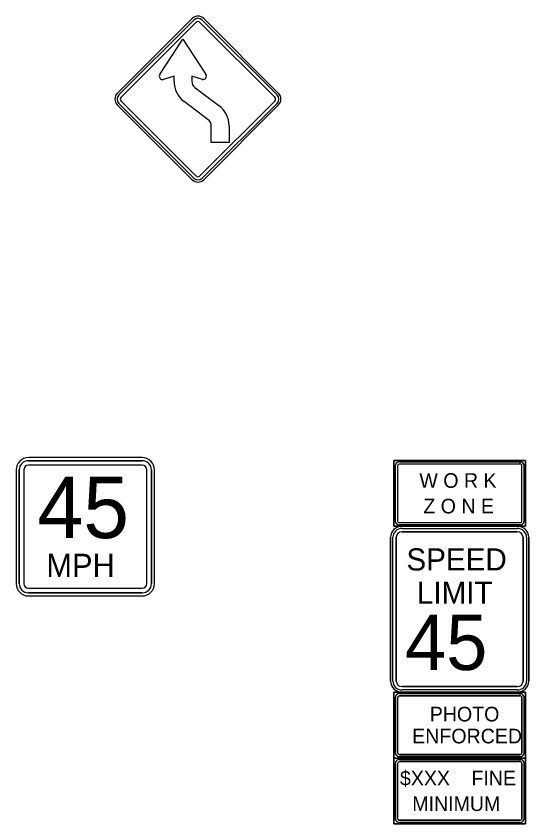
# Model space of a CAD drawing. Extents: x 2264630 to 2268412, y -3124348 to -3122705.
# Drawn here: x 2264630.3 to 2264741.5, y -3123697.2 to -3123522 of the extents above; entities that cross this region are included whole.
import ezdxf

# ---------------------------------------------------------------- set-up
doc = ezdxf.new("R2010")
doc.units = 0
doc.layers.add('ST_Pr_Sign', color=7, linetype='Continuous')

msp = doc.modelspace()

# ---------------------------------------------------------------- linework, layer by layer
at = {"layer": 'ST_Pr_Sign'}
for p, q in [((2264652.27, -3123538.71), (2264668.51, -3123522.47)), ((2264652.27, -3123538.71), (2264668.51, -3123522.47)), ((2264671, -3123522.47), (2264687.24, -3123538.71)), ((2264671, -3123522.47), (2264687.24, -3123538.71)), ((2264668.83, -3123522.8), (2264652.6, -3123539.03)), ((2264652.6, -3123539.03), (2264668.83, -3123522.8)), ((2264653.1, -3123539.53), (2264669.33, -3123523.3)), ((2264669.33, -3123523.3), (2264653.1, -3123539.53)), ((2264670.18, -3123523.3), (2264686.41, -3123539.53)), ((2264686.41, -3123539.53), (2264670.18, -3123523.3)), ((2264686.91, -3123539.03), (2264670.68, -3123522.8)), ((2264670.68, -3123522.8), (2264686.91, -3123539.03)), ((2264669.09, -3123537.42), (2264674.31, -3123541.34)), ((2264668.51, -3123557.44), (2264652.27, -3123541.2)), ((2264668.51, -3123557.44), (2264652.27, -3123541.2)), ((2264652.6, -3123540.88), (2264668.83, -3123557.11)), ((2264668.83, -3123557.11), (2264652.6, -3123540.88)), ((2264669.33, -3123556.61), (2264653.1, -3123540.38)), ((2264653.1, -3123540.38), (2264669.33, -3123556.61)), ((2264671.99, -3123544.43), (2264666.77, -3123540.5)), ((2264686.41, -3123540.38), (2264670.18, -3123556.61)), ((2264670.18, -3123556.61), (2264686.41, -3123540.38)), ((2264670.68, -3123557.11), (2264686.91, -3123540.88)), ((2264686.91, -3123540.88), (2264670.68, -3123557.11)), ((2264687.24, -3123541.2), (2264671, -3123557.44)), ((2264687.24, -3123541.2), (2264671, -3123557.44)), ((2264676.52, -3123545.75), (2264676.52, -3123549.34)), ((2264657.66, -3123617.73), (2264632.99, -3123617.73)), ((2264632.99, -3123618.4), (2264657.66, -3123618.4)), ((2264657.66, -3123618.4), (2264632.99, -3123618.4)), ((2264739.63, -3123618.63), (2264713.44, -3123618.63)), ((2264739.63, -3123618.63), (2264739.63, -3123618.33)), ((2264739.63, -3123618.33), (2264739.63, -3123618.63)), ((2264739.63, -3123619.13), (2264739.63, -3123618.63)), ((2264739.63, -3123619.13), (2264739.63, -3123618.63)), ((2264630.33, -3123620.4), (2264630.33, -3123645.07)), ((2264630.99, -3123645.07), (2264630.99, -3123620.4)), ((2264630.99, -3123620.4), (2264630.99, -3123645.07)), ((2264631.99, -3123620.4), (2264631.99, -3123645.07)), ((2264631.99, -3123620.4), (2264631.99, -3123645.07)), ((2264657.66, -3123619.4), (2264632.99, -3123619.4)), ((2264657.66, -3123619.4), (2264632.99, -3123619.4)), ((2264658.66, -3123645.07), (2264658.66, -3123620.4)), ((2264658.66, -3123645.07), (2264658.66, -3123620.4)), ((2264659.66, -3123620.4), (2264659.66, -3123645.07)), ((2264659.66, -3123645.07), (2264659.66, -3123620.4)), ((2264660.33, -3123645.07), (2264660.33, -3123620.4)), ((2264712.54, -3123619.52), (2264712.54, -3123631.43)), ((2264740.52, -3123631.43), (2264740.52, -3123619.52)), ((2264713.44, -3123632.32), (2264739.63, -3123632.32)), ((2264714.03, -3123632.62), (2264739.03, -3123632.62)), ((2264739.03, -3123632.62), (2264714.03, -3123632.62)), ((2264714.03, -3123633.1), (2264739.03, -3123633.1)), ((2264714.03, -3123633.1), (2264739.03, -3123633.1)), ((2264714.03, -3123633.82), (2264739.03, -3123633.82)), ((2264739.03, -3123633.82), (2264714.03, -3123633.82)), ((2264711.53, -3123666.22), (2264711.53, -3123635.02)), ((2264711.53, -3123635.02), (2264711.53, -3123666.22)), ((2264712.03, -3123666.22), (2264712.03, -3123635.02)), ((2264712.03, -3123666.22), (2264712.03, -3123635.02)), ((2264712.78, -3123666.22), (2264712.78, -3123635.02)), ((2264712.78, -3123635.02), (2264712.78, -3123666.22)), ((2264740.28, -3123635.02), (2264740.28, -3123666.22)), ((2264740.28, -3123666.22), (2264740.28, -3123635.02)), ((2264741.03, -3123635.02), (2264741.03, -3123666.22)), ((2264741.03, -3123635.02), (2264741.03, -3123666.22)), ((2264741.53, -3123635.02), (2264741.53, -3123666.22)), ((2264741.53, -3123666.22), (2264741.53, -3123635.02)), ((2264632.99, -3123646.07), (2264657.66, -3123646.07)), ((2264632.99, -3123646.07), (2264657.66, -3123646.07)), ((2264657.66, -3123647.07), (2264632.99, -3123647.07)), ((2264632.99, -3123647.07), (2264657.66, -3123647.07)), ((2264632.99, -3123647.73), (2264657.66, -3123647.73)), ((2264739.03, -3123667.42), (2264714.03, -3123667.42)), ((2264714.03, -3123667.42), (2264739.03, -3123667.42)), ((2264739.03, -3123668.14), (2264714.03, -3123668.14)), ((2264739.03, -3123668.14), (2264714.03, -3123668.14)), ((2264712.54, -3123669.81), (2264712.54, -3123681.72)), ((2264739.63, -3123668.92), (2264713.44, -3123668.92)), ((2264739.03, -3123668.62), (2264714.03, -3123668.62)), ((2264714.03, -3123668.62), (2264739.03, -3123668.62)), ((2264739.63, -3123668.92), (2264739.63, -3123668.62)), ((2264739.63, -3123668.62), (2264739.63, -3123668.92)), ((2264739.63, -3123669.41), (2264739.63, -3123668.92)), ((2264740.52, -3123681.72), (2264740.52, -3123669.81)), ((2264713.44, -3123682.61), (2264739.63, -3123682.61)), ((2264739.63, -3123683.2), (2264713.44, -3123683.2)), ((2264739.63, -3123683.2), (2264739.63, -3123682.91)), ((2264739.63, -3123682.91), (2264739.63, -3123683.2)), ((2264739.63, -3123683.7), (2264739.63, -3123683.2)), ((2264712.54, -3123684.1), (2264712.54, -3123696)), ((2264740.52, -3123696), (2264740.52, -3123684.1)), ((2264713.44, -3123696.89), (2264739.63, -3123696.89))]:
    msp.add_line(p, q, dxfattribs=at)
for points in [[(2264661.58, -3123534.48), (2264666.5, -3123526.98), (2264671.4, -3123534.48)], [(2264664.57, -3123536.09), (2264664.57, -3123534.99), (2264662.29, -3123535.69)], [(2264670.71, -3123535.67), (2264668.43, -3123534.99), (2264668.43, -3123536.09)], [(2264676.52, -3123549.34), (2264672.65, -3123549.34), (2264672.65, -3123545.75)], [(2264739.63, -3123618.33), (2264740.82, -3123618.33), (2264740.82, -3123632.62), (2264712.24, -3123632.62)], [(2264712.24, -3123632.62), (2264712.24, -3123618.33), (2264739.63, -3123618.33)], [(2264712.24, -3123632.62), (2264740.82, -3123632.62), (2264740.82, -3123618.33), (2264712.24, -3123618.33), (2264712.24, -3123632.62), (2264712.24, -3123632.62)], [(2264713.44, -3123618.63), (2264739.63, -3123618.63)], [(2264712.54, -3123631.43), (2264712.54, -3123619.52)], [(2264713.04, -3123619.52), (2264713.04, -3123631.43)], [(2264739.63, -3123619.13), (2264713.44, -3123619.13)], [(2264740.02, -3123631.43), (2264740.02, -3123619.52)], [(2264740.52, -3123619.52), (2264740.52, -3123631.43)], [(2264713.44, -3123631.83), (2264739.63, -3123631.83)], [(2264739.63, -3123632.32), (2264713.44, -3123632.32)], [(2264739.63, -3123668.62), (2264740.82, -3123668.62), (2264740.82, -3123682.91), (2264712.24, -3123682.91)], [(2264712.24, -3123682.91), (2264712.24, -3123668.62), (2264739.63, -3123668.62)], [(2264712.24, -3123682.91), (2264740.82, -3123682.91), (2264740.82, -3123668.62), (2264712.24, -3123668.62), (2264712.24, -3123682.91), (2264712.24, -3123682.91)], [(2264712.54, -3123681.72), (2264712.54, -3123669.81)], [(2264713.04, -3123669.81), (2264713.04, -3123681.72)], [(2264713.04, -3123681.72), (2264713.04, -3123669.81)], [(2264713.44, -3123668.92), (2264739.63, -3123668.92)], [(2264739.63, -3123669.41), (2264713.44, -3123669.41)], [(2264713.44, -3123669.41), (2264739.63, -3123669.41)], [(2264740.02, -3123681.72), (2264740.02, -3123669.81)], [(2264740.02, -3123669.81), (2264740.02, -3123681.72)], [(2264740.52, -3123669.81), (2264740.52, -3123681.72)], [(2264713.44, -3123682.11), (2264739.63, -3123682.11)], [(2264739.63, -3123682.11), (2264713.44, -3123682.11)], [(2264739.63, -3123682.91), (2264740.82, -3123682.91), (2264740.82, -3123697.19), (2264712.24, -3123697.19)], [(2264712.24, -3123697.19), (2264712.24, -3123682.91), (2264739.63, -3123682.91)], [(2264712.24, -3123697.19), (2264740.82, -3123697.19), (2264740.82, -3123682.91), (2264712.24, -3123682.91), (2264712.24, -3123697.19), (2264712.24, -3123697.19)], [(2264739.63, -3123682.61), (2264713.44, -3123682.61)], [(2264713.44, -3123683.2), (2264739.63, -3123683.2)], [(2264739.63, -3123683.7), (2264713.44, -3123683.7)], [(2264713.44, -3123683.7), (2264739.63, -3123683.7)], [(2264712.54, -3123696), (2264712.54, -3123684.1)], [(2264713.04, -3123684.1), (2264713.04, -3123696)], [(2264713.04, -3123696), (2264713.04, -3123684.1)], [(2264740.02, -3123696), (2264740.02, -3123684.1)], [(2264740.02, -3123684.1), (2264740.02, -3123696)], [(2264740.52, -3123684.1), (2264740.52, -3123696)], [(2264713.44, -3123696.4), (2264739.63, -3123696.4)], [(2264739.63, -3123696.4), (2264713.44, -3123696.4)], [(2264739.63, -3123696.89), (2264713.44, -3123696.89)]]:
    msp.add_lwpolyline(points, dxfattribs=at)
for centre, radius, start, end in [((2264669.76, -3123523.72), 1.77, 45, 135), ((2264669.76, -3123523.72), 1.77, 45, 135), ((2264669.76, -3123523.72), 1.31, 45, 135), ((2264669.76, -3123523.72), 1.31, 45, 135), ((2264669.76, -3123523.72), 0.6, 45, 135), ((2264669.76, -3123523.72), 0.6, 45, 135), ((2264662.09, -3123535), 0.713, 146.5681, 285.9691), ((2264624.65, -3123510.29), 44.15, 326.5681, 326.7714), ((2264670.9, -3123535), 0.699, 254.0309, 33.3551), ((2264708.37, -3123510.34), 44.15, 213.143, 213.3551), ((2264670.09, -3123536.09), 5.52, 180, 233.0774), ((2264670.09, -3123536.09), 1.66, 180.0007, 233.0772), ((2264653.52, -3123539.95), 1.77, 135, 225), ((2264653.52, -3123539.95), 1.77, 135, 225), ((2264653.52, -3123539.95), 1.31, 135, 225), ((2264653.52, -3123539.95), 1.31, 135, 225), ((2264653.52, -3123539.95), 0.6, 135, 225), ((2264653.52, -3123539.95), 0.6, 135, 225), ((2264685.99, -3123539.95), 0.6, 315, 45), ((2264685.99, -3123539.95), 0.6, 315, 45), ((2264685.99, -3123539.95), 1.31, 315, 45), ((2264685.99, -3123539.95), 1.31, 315, 45), ((2264685.99, -3123539.95), 1.77, 315, 45), ((2264685.99, -3123539.95), 1.77, 315, 45), ((2264671, -3123545.75), 5.52, 360, 53.0774), ((2264671, -3123545.75), 1.66, 360, 53.0774), ((2264669.76, -3123556.19), 1.77, 225, 315), ((2264669.76, -3123556.19), 1.77, 225, 315), ((2264669.76, -3123556.19), 1.31, 225, 315), ((2264669.76, -3123556.19), 1.31, 225, 315), ((2264669.76, -3123556.19), 0.6, 225, 315), ((2264669.76, -3123556.19), 0.6, 225, 315), ((2264632.99, -3123620.4), 2.67, 90, 180), ((2264632.99, -3123620.4), 2, 90, 180), ((2264632.99, -3123620.4), 2, 90, 180), ((2264657.66, -3123620.4), 2.67, 0, 90), ((2264657.66, -3123620.4), 2, 0, 90), ((2264657.66, -3123620.4), 2, 0, 90), ((2264713.44, -3123619.52), 0.893, 90.0002, 179.9998), ((2264713.44, -3123619.52), 0.893, 90, 180), ((2264739.63, -3123619.52), 0.893, 0, 90.0002), ((2264739.63, -3123619.52), 0.893, 0, 90), ((2264632.99, -3123620.4), 1, 90, 180), ((2264632.99, -3123620.4), 1, 90, 180), ((2264657.66, -3123620.4), 1, 0, 90), ((2264657.66, -3123620.4), 1, 0, 90), ((2264713.44, -3123619.52), 0.397, 90.0002, 179.9998), ((2264739.63, -3123619.52), 0.397, 0, 90.0002), ((2264713.44, -3123631.43), 0.893, 179.9998, 270.0001), ((2264713.44, -3123631.43), 0.893, 180, 270), ((2264713.44, -3123631.43), 0.397, 179.9998, 270.0001), ((2264739.63, -3123631.43), 0.893, 270.0001, 0.0003), ((2264739.63, -3123631.43), 0.397, 270.0001, 0.0003), ((2264739.63, -3123631.43), 0.893, 270, 360), ((2264632.99, -3123645.07), 2.67, 180, 270), ((2264632.99, -3123645.07), 2, 180, 270), ((2264632.99, -3123645.07), 2, 180, 270), ((2264632.99, -3123645.07), 1, 180, 270), ((2264632.99, -3123645.07), 1, 180, 270), ((2264657.66, -3123645.07), 2.67, 270, 0), ((2264657.66, -3123645.07), 2, 270, 0), ((2264657.66, -3123645.07), 2, 270, 0), ((2264657.66, -3123645.07), 1, 270, 0), ((2264657.66, -3123645.07), 1, 270, 0), ((2264713.44, -3123669.81), 0.893, 90.0002, 179.9998), ((2264713.44, -3123669.81), 0.893, 90, 180), ((2264713.44, -3123669.81), 0.397, 90.0002, 179.9998), ((2264713.44, -3123669.81), 0.397, 90.0002, 179.9998), ((2264739.63, -3123669.81), 0.893, 0, 90.0002), ((2264739.63, -3123669.81), 0.893, 0, 90), ((2264739.63, -3123669.81), 0.397, 0, 90.0002), ((2264739.63, -3123669.81), 0.397, 0, 90.0002), ((2264713.44, -3123681.72), 0.893, 179.9998, 270.0001), ((2264713.44, -3123681.72), 0.893, 180, 270), ((2264713.44, -3123681.72), 0.397, 179.9998, 270.0001), ((2264713.44, -3123681.72), 0.397, 179.9998, 270.0001), ((2264739.63, -3123681.72), 0.893, 270.0001, 0.0003), ((2264739.63, -3123681.72), 0.397, 270.0001, 0.0003), ((2264739.63, -3123681.72), 0.893, 270, 360), ((2264739.63, -3123681.72), 0.397, 270.0001, 0.0003), ((2264713.44, -3123684.1), 0.893, 90.0002, 179.9998), ((2264713.44, -3123684.1), 0.893, 90, 180), ((2264713.44, -3123684.1), 0.397, 90.0002, 179.9998), ((2264713.44, -3123684.1), 0.397, 90.0002, 179.9998), ((2264739.63, -3123684.1), 0.893, 0, 90.0002), ((2264739.63, -3123684.1), 0.893, 0, 90), ((2264739.63, -3123684.1), 0.397, 0, 90.0002), ((2264739.63, -3123684.1), 0.397, 0, 90.0002), ((2264713.44, -3123696), 0.893, 179.9998, 270.0001), ((2264713.44, -3123696), 0.893, 180, 270), ((2264713.44, -3123696), 0.397, 179.9998, 270.0001), ((2264713.44, -3123696), 0.397, 179.9998, 270.0001), ((2264739.63, -3123696), 0.893, 270.0001, 0.0003), ((2264739.63, -3123696), 0.397, 270.0001, 0.0003), ((2264739.63, -3123696), 0.893, 270, 360), ((2264739.63, -3123696), 0.397, 270.0001, 0.0003)]:
    msp.add_arc(centre, radius, start, end, dxfattribs=at)
for centre, major_axis, start_param, end_param in [((2264714.03, -3123635.02), (-2.5, 0), 4.712389, 6.283185), ((2264714.03, -3123635.02), (-2.5, 0), 4.712389, 6.283185), ((2264714.03, -3123635.02), (-2, 0), 4.712389, 6.283185), ((2264714.03, -3123635.02), (-2, 0), 4.712389, 6.283185), ((2264739.03, -3123635.02), (-2.5, 0), 3.141593, 4.712389), ((2264739.03, -3123635.02), (-2.5, 0), 3.141593, 4.712389), ((2264739.03, -3123635.02), (-2, 0), 3.141593, 4.712389), ((2264739.03, -3123635.02), (-2, 0), 3.141593, 4.712389), ((2264714.03, -3123635.02), (-1.25, 0), 4.712389, 6.283185), ((2264714.03, -3123635.02), (-1.25, 0), 4.712389, 6.283185), ((2264739.03, -3123635.02), (-1.25, 0), 3.141593, 4.712389), ((2264739.03, -3123635.02), (-1.25, 0), 3.141593, 4.712389), ((2264714.03, -3123666.22), (-2.5, 0), 0, 1.570796), ((2264714.03, -3123666.22), (-2.5, 0), 0, 1.570796), ((2264714.03, -3123666.22), (-2, 0), 0, 1.570796), ((2264714.03, -3123666.22), (-2, 0), 0, 1.570796), ((2264714.03, -3123666.22), (-1.25, 0), 0, 1.570796), ((2264714.03, -3123666.22), (-1.25, 0), 0, 1.570796), ((2264739.03, -3123666.22), (2.5, 0), 4.712389, 6.283185), ((2264739.03, -3123666.22), (2, 0), 4.712389, 6.283185), ((2264739.03, -3123666.22), (1.25, 0), 4.712389, 6.283185), ((2264739.03, -3123666.22), (1.25, 0), 4.712389, 6.283185), ((2264739.03, -3123666.22), (2.5, 0), 4.712389, 6.283185), ((2264739.03, -3123666.22), (2, 0), 4.712389, 6.283185)]:
    msp.add_ellipse(centre, major_axis=major_axis, ratio=0.96, start_param=start_param, end_param=end_param, dxfattribs=at)

# ---------------------------------------------------------------- texts
for s, height, p in [('45', 13.333, (2264634.97, -3123635.2)), ('W O R K', 3.175, (2264717.79, -3123624.29)), ('Z O N E', 3.175, (2264718.64, -3123629.84)), ('SPEED', 4.8, (2264714.98, -3123642.22)), ('MPH', 5, (2264636.87, -3123643.6)), ('LIMIT', 4.8, (2264717.26, -3123649.42)), ('45', 12, (2264714.68, -3123663.82)), ('PHOTO', 3.175, (2264720.04, -3123674.97)), ('ENFORCED', 3.175, (2264716.23, -3123679.73)), ('$XXX', 3.175, (2264713.57, -3123688.86)), ('FINE', 3.175, (2264729.08, -3123688.86)), ('MINIMUM', 3.175, (2264716.24, -3123694.41))]:
    msp.add_text(s, height=height, dxfattribs=at).set_placement(p)

doc.saveas('drawing.dxf')
